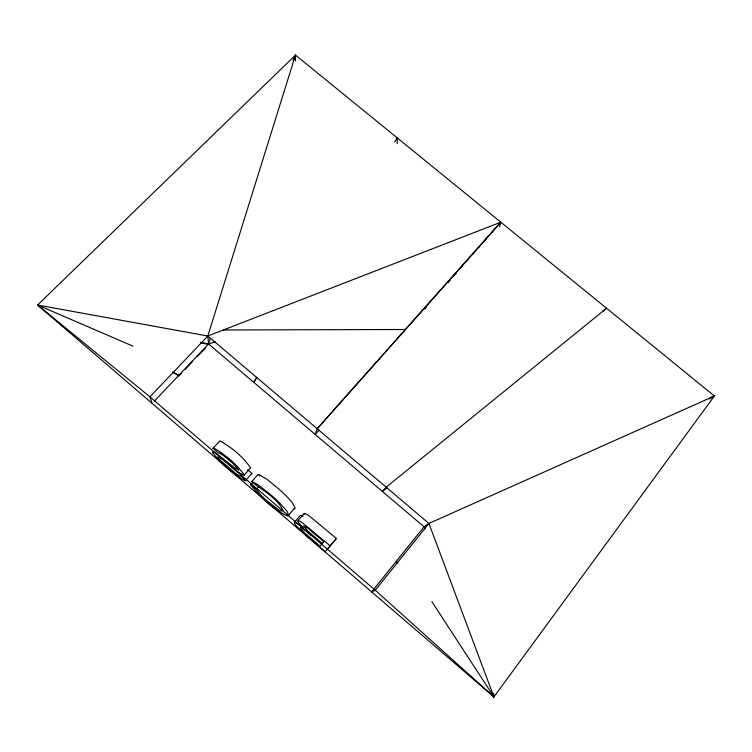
<?xml version="1.0" encoding="UTF-8"?>
<svg xmlns="http://www.w3.org/2000/svg" width="752" height="752" viewBox="0 0 752 752"><rect width="100%" height="100%" fill="white"/><g stroke="black" fill="none" stroke-linecap="round" stroke-linejoin="round"><path stroke-width="1.13" d="M295.423 60.95L295.48 55.093L714.4 396.003L493.923 696.907L492.071 694.933M288.824 515.543L286.991 511.172L279.988 503.314A26.123 3.252 41.2 0 0 272.28 496.094L258.218 484.805L251.807 481.553L258.096 474.437L259.205 474.672L266.988 479.287L278.616 488.809A26.057 3.469 41.1 0 1 286.296 496.029L291.945 502.233L295.028 507.647L287.875 516.126C273.061 509.762 260.7 497.354 250.792 484.805L253.095 482.192M499.638 226.737L500.832 222.207L207.815 336.022L149.939 396.84L152.195 403.439M154.602 400.901L208.577 343.984L210.24 338.428M294.135 59.577L295.48 55.093L37.6 305.03L42.168 307.765M497.768 225.722L500.832 222.207L317.203 428.743L315.21 434.449L319.074 430.031M293.139 60.461L295.48 55.093L207.815 336.022L208.624 344.548L200.699 342.743M256.733 377.316L253.781 382.345L256.733 377.382M394.791 141.893L397.159 137.842L397.3 143.688M321.706 544.232L320.145 546.3L304.081 532.36L300.18 527.472L303.329 528.863L311.732 535.668M322.251 543.508L323.698 541.6L308.094 528.365L303.526 525.902L307.436 530.668L322.251 543.508L323.604 541.891M428.922 523.448L207.815 336.022L37.6 305.03L493.923 696.907L428.922 523.448L424.053 526.795L371.667 591.909L375.248 590.226L428.922 523.448L714.4 396.003L709.38 399.011M327.411 549.129L336.379 538.432L308.564 515.393A16.431 2.209 40.8 0 0 304.081 513.644L297.886 520.901L298.995 523.101L303.225 527.66L296.908 523.157L294.342 522.461A19.214 2.359 40.8 0 0 296.429 526.062L305.462 534.794L325.202 551.78L336.379 538.432M295.094 521.578L300.386 515.383L303 516.013M424.833 309.11L426.365 307.352M447.863 282.78L450.166 280.148M453.24 276.633L456.304 273.117M460.149 268.737L462.452 266.095M466.287 261.705L467.819 259.957M472.435 254.684L473.967 252.935M478.573 247.662L480.105 245.913M484.711 240.64L486.253 238.882M490.859 233.618L492.391 231.86M251.807 481.553C262.269 490.624 277.046 497.279 282.959 510.505L280.834 510.909L278.635 509.837L266.189 500.146A14.758 1.814 41.1 0 1 260.615 494.778L256.423 489.308L258.726 486.685M242.078 474.117L239.907 475.988L237.059 474.503L220.496 460.421A9.203 1.119 41.5 0 1 217.695 456.84C227.057 460.591 234.163 471.09 243.93 475.302L250.632 467.876C242.971 456.793 231.682 447.29 219.866 440.851L212.995 448.324L218.456 453.108L219.33 453.005C226.662 457.498 233.618 463.307 238.816 470.15L234.192 467.453L216.068 453.371L213.897 452.065L212.337 452.14C220.909 463.721 232.641 473.694 245.133 480.838L251.958 473.534L247.577 469.68M317.203 428.743L500.832 222.207M178.797 376.019L181.213 373.462M185.246 369.213L192.503 361.562M197.344 356.457L205.399 347.95M212.995 448.324L213.483 447.882C225.243 454.518 236.457 463.975 244.325 474.973M386.923 487.766L382.401 491.46L386.161 487.202L606.563 308.245L602.925 311.215M293.957 509.038L294.953 508.399M251.253 473.92L251.958 473.534M200.634 342.179L208.577 343.984L424.053 526.795L427.192 525.385M710.114 397.93L714.4 396.003M208.577 343.984L215.213 341.775M223.353 329.978L404.839 329.498M39.884 305.547L37.6 305.03L149.939 396.84L375.248 590.226L493.923 696.907L493.613 693.4M132.954 346.127L37.6 305.03L39.687 306.073M172.415 372.372L178.685 375.502L172.847 371.751M250.792 484.805L256.423 489.308M330.166 545.896L302.313 522.734A16.478 2.068 40.8 0 0 297.886 520.901M240.537 475.856L245.801 480.481M258.096 474.437L259.684 475.903M397.836 563.06L396.295 561.312L397.658 563.201M492.56 695.008L493.923 696.907L493.039 694.745M431.855 601.628L493.923 696.907M424.053 526.795L424.927 528.919M304.081 513.644L304.231 514.453"/></g></svg>
